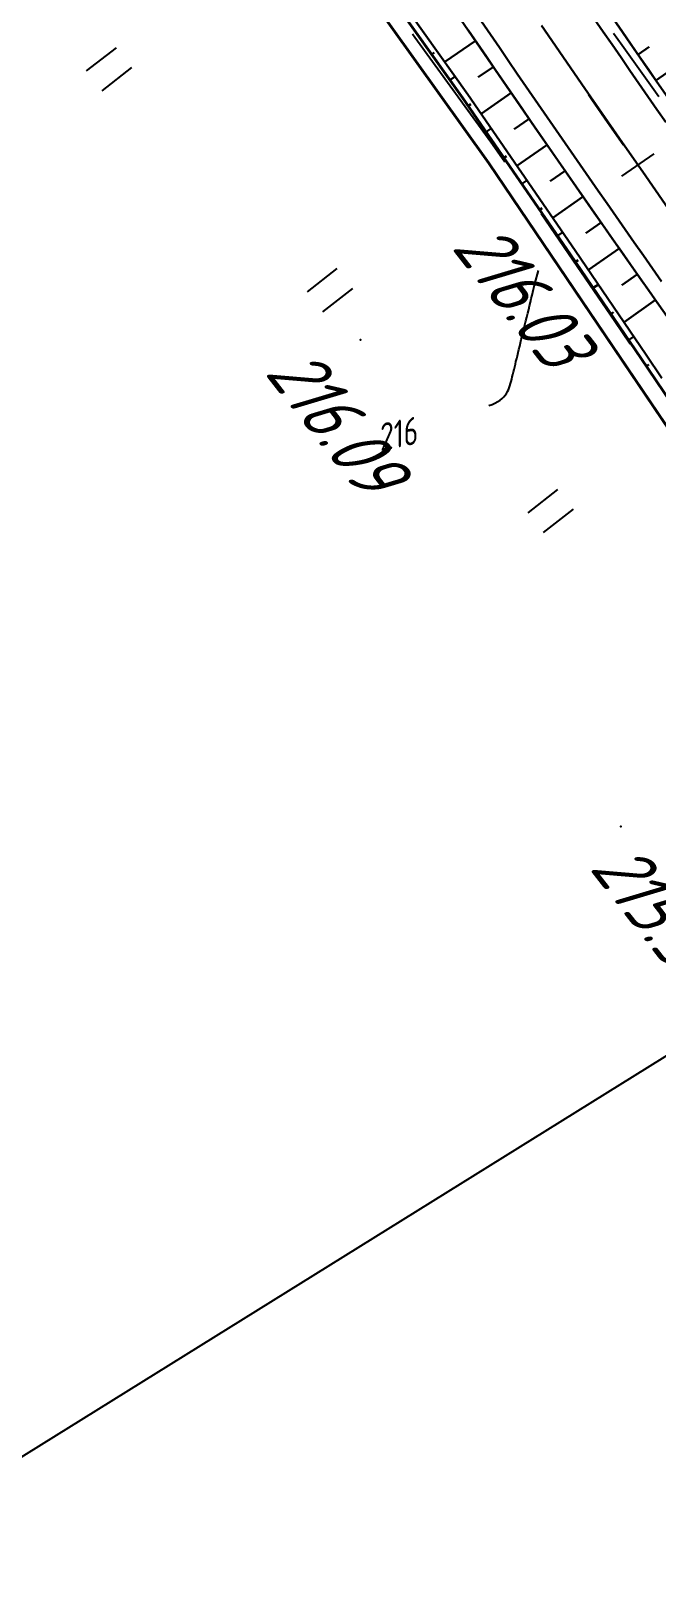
# Model space of a CAD drawing. Header units: millimetres. Extents: x -698 to 8131, y -704 to 4503.
# Drawn here: x 2516.4 to 2556.1, y 2972.9 to 3071.4 of the extents above; entities that cross this region are included whole.
import ezdxf

# ---------------------------------------------------------------- set-up
doc = ezdxf.new("R2010")
doc.units = ezdxf.units.MM
doc.linetypes.add('CONTI', pattern=[0])
doc.linetypes.add('STROT', pattern=[1.7, 0.5, -1.2])
for name, color, linetype, lineweight in [('10', 1, 'Continuous', 35), ('КОПИЯ_ОСЬ_13_ОТКОСЫ', 7, 'Continuous', 30), ('ОСЬ_ВЕРХ_ПОКРЫТИЯ_ГРАНИЦЫ_ПОЛОС', 7, 'Continuous', 30), ('ОСЬ_ВЕРХ_ПОКРЫТИЯ_ОСЬ', 1, 'Continuous', 30)]:
    doc.layers.add(name, color=color, linetype=linetype, lineweight=lineweight)
for name, color, linetype in [('_Ростелеком', 6, 'Continuous'), ('GOR_BDEFAULT', 212, 'CONTI'), ('PI_OTDEFAULT', 172, 'CONTI'), ('PI_TTDEFAULT', 5, 'CONTI'), ('SIT_LDEFAULT', 7, 'CONTI'), ('ZAPSKDEFAULT', 7, 'CONTI'), ('ОСЬ_ВЕРХ_ПОКРЫТИЯ_ПИКЕТЫ', 1, 'Continuous'), ('разметка', 7, 'Continuous')]:
    doc.layers.add(name, color=color, linetype=linetype)
doc.styles.add('eskd', font='isocpeui.ttf', dxfattribs={"width": 1.2})
doc.styles.add('SHRFT', font='isocpeui.ttf', dxfattribs={"width": 3.5})
doc.styles.add('STYLE1', font='isocpeui.ttf', dxfattribs={"width": 0.9})
doc.linetypes.add('кабель_связи_проект.', pattern='A,10,-1,["/",STYLE1,S=3,R=0,X=0,Y=-1.5],-4.1', length=15.1)

# ---------------------------------------------------------------- blocks, each defined once
blk = doc.blocks.new('BL_2011')
at = {"color": 0}
for p, q in [((0, 0), (0, 2.4)), ((1.6, 0), (1.6, 2.4))]:
    blk.add_line(p, q, dxfattribs=at)

msp = doc.modelspace()

# ---------------------------------------------------------------- linework, layer by layer
at = {"layer": '10'}
msp.add_lwpolyline([(2700.54329561092, 2872.253940916765), (2645.98329561133, 2933.873940916877), (2603.843295611199, 2982.233940916281), (2584.73329561133, 3006.653940916206), (2575.903295611255, 3017.943940916244), (2574.843295611199, 3019.513940916542), (2545.447431854545, 3062.982344015647), (2518.98329561133, 3099.943940916244), (2500.353295610976, 3115.003940916765), (2486.133295611236, 3135.933940916467), (2472.173295611274, 3192.89394091643), (2452.903295611255, 3232.373940916877), (2449.493295611106, 3239.373940916877), (2421.503295610883, 3277.623940916877), (2391.93329561105, 3307.413940916914), (2338.393295611013, 3338.183940916467), (2299.073295611181, 3355.293940916803), (2224.743295611106, 3370.803940916579), (2162.783295611143, 3383.773940916318), (2086.083295610957, 3399.103940916393)], dxfattribs=at)
at = {"layer": '_Ростелеком', "linetype": 'кабель_связи_проект.', "lineweight": 40, "ltscale": 0.25}
msp.add_lwpolyline([(2116.876156481003, 3393.623534690734), (2299.355841842238, 3355.850462217029), (2338.774586437901, 3338.6578573437), (2391.919747086989, 3307.421727395762), (2421.503295610388, 3277.623940917808), (2449.493295611222, 3239.373940916877), (2449.493295611222, 3239.373940916877), (2459.476743779747, 3220.225919312011), (2472.620299639811, 3193.318393302295), (2491.023295611018, 3138.52394091725), (2518.983295610107, 3099.943940918106), (2545.447431854545, 3062.982344015647), (2564.437854285401, 3034.900728721317), (2576.389516852088, 3018.519705257524), (2615.35607346452, 2969.791587985266), (2659.469522751684, 2919.352421840798), (2688.572642746198, 2886.445778901834), (2711.713444104234, 2861.188269135687)], dxfattribs=at)
at = {"layer": 'GOR_BDEFAULT', "color": 212, "elevation": 216, "flags": 128}
msp.add_lwpolyline([(2545.429031611062, 3047.619675916765), (2545.639031611025, 3047.69967791732), (2545.829031611027, 3047.779671916883), (2545.999031611069, 3047.869675916765), (2546.149031611034, 3047.969673916843), (2546.279031611039, 3048.069672917161), (2546.389031611025, 3048.169670917239), (2546.47903161105, 3048.279671916883), (2546.559031611067, 3048.389672916528), (2546.629031611074, 3048.50967491712), (2546.679031611062, 3048.629677917022), (2546.72903161105, 3048.749672916863), (2546.779031611039, 3048.879677917022), (2546.819031611076, 3049.019676916446), (2546.849031611046, 3049.149674916785), (2546.889031611025, 3049.299675916467), (2546.919031611053, 3049.439675917063), (2546.959031611032, 3049.589676916744), (2546.999031611069, 3049.749672916863), (2547.039031611048, 3049.909676917042), (2547.079031611027, 3050.069672917161), (2547.119031611064, 3050.239678916666), (2547.159031611043, 3050.419670917239), (2547.209031611032, 3050.59967191625), (2547.249031611069, 3050.779671916883), (2547.299031611057, 3050.979676916409), (2547.349031611046, 3051.169670917239), (2547.399031611034, 3051.379677917022), (2547.449031611022, 3051.589676916744), (2547.499031611069, 3051.809677916724), (2547.559031611067, 3052.029671916883), (2547.619031611064, 3052.25967491712), (2547.669031611053, 3052.499672916863), (2547.72903161105, 3052.739678916666), (2547.789031611048, 3052.989678916666), (2547.849031611046, 3053.229676916409), (2547.909031611043, 3053.469673916843), (2547.969031611041, 3053.709671916585), (2548.019031611029, 3053.94967791732), (2548.079031611027, 3054.179672916565), (2548.129031611074, 3054.399674916785), (2548.179031611062, 3054.609673916507), (2548.22903161105, 3054.809677916724), (2548.279031611039, 3054.999672916863), (2548.319031611076, 3055.169670917239), (2548.359031611055, 3055.329674917418), (2548.589031611036, 3056.179672916565)], dxfattribs=at)
at = {"layer": 'PI_TTDEFAULT', "color": 5}
for p in [(2537.289031611048, 3051.789673917141, 216.086), (2553.799031611057, 3020.939675917063, 215.541)]:
    msp.add_point(p, dxfattribs=at)
at = {"layer": 'SIT_LDEFAULT', "color": 7}
for p, q in [((2540.599031611046, 3071.179672916565), (2540.749031611069, 3070.969673916843)), ((2553.889031611025, 3070.439675917063), (2553.339031611036, 3071.209671916585)), ((2540.749031611069, 3070.969673916843), (2543.159031611043, 3067.659676917042)), ((2556.209031611032, 3067.19967791732), (2553.899031611034, 3070.439675917063)), ((2543.159031611043, 3067.659676917042), (2545.569031611076, 3064.329674917418)), ((2545.559031611067, 3064.329674917418), (2546.459031611032, 3063.069672917161)), ((2548.749031611069, 3059.789673917141), (2550.499031611069, 3057.269676916446)), ((2550.499031611069, 3057.269676916446), (2553.419031611053, 3052.979676916409)), ((2553.419031611053, 3052.979676916409), (2554.399031611034, 3051.539673917141)), ((2593.029031611039, 3029.00967491712), (2389.099031611046, 2902.179672916565))]:
    msp.add_line(p, q, dxfattribs=at)
at = {"layer": 'КОПИЯ_ОСЬ_13_ОТКОСЫ'}
for p, q in [((2544.598929967518, 3070.740407705452), (2542.64580069851, 3069.402155271876)), ((2541.816482836517, 3069.87946441039), (2541.979574489864, 3069.995227585692)), ((2542.974114583854, 3068.24854787733), (2543.300297890635, 3068.480074227001)), ((2545.729685184129, 3069.090743744891), (2544.768137572091, 3068.428767027478)), ((2546.863804434242, 3067.443390253145), (2544.947084868347, 3066.123826136026)), ((2544.124785414946, 3066.612764846679), (2544.289514038295, 3066.726186541054)), ((2545.259002355151, 3064.965478613186), (2545.588459602053, 3065.192322001006)), ((2547.997923684385, 3065.796036761399), (2547.039612747429, 3065.136288331035)), ((2546.393219295327, 3063.318192380626), (2546.557947918705, 3063.43161407407)), ((2549.137214532375, 3064.152260933216), (2547.221500622187, 3062.820565862726)), ((2550.278779935607, 3062.510058622952), (2549.31725440901, 3061.841660906706)), ((2547.527436235532, 3061.670906148065), (2547.856893482085, 3061.897749535884)), ((2551.420345338838, 3060.867856311757), (2549.489957143107, 3059.525960515398)), ((2548.661653175708, 3060.023619915504), (2548.826381798883, 3060.137041608948)), ((2549.795870115913, 3058.376333682943), (2550.125327362117, 3058.603177070763)), ((2552.561910742041, 3059.225654000561), (2551.593048072906, 3058.552155920449)), ((2553.703476145272, 3057.583451689366), (2551.752230928823, 3056.227057281095)), ((2550.927572172737, 3056.727325298037), (2551.092877146197, 3056.839905339438)), ((2554.856127161669, 3055.949016844068), (2553.872140486803, 3055.254080617014)), ((2552.053372585468, 3055.074275561753), (2552.383982532503, 3055.299435644556)), ((2553.179172998227, 3053.42122582547), (2553.344477971774, 3053.533805866871)), ((2556.00988955789, 3054.315360719483), (2554.014117205885, 3052.905855342891)), ((2554.304973410986, 3051.768176089186), (2554.635583358197, 3051.993336171988)), ((2555.42934900597, 3050.114158978831), (2555.594810448578, 3050.226151676062))]:
    msp.add_line(p, q, dxfattribs=at)
at = {"layer": 'КОПИЯ_ОСЬ_13_ОТКОСЫ', "lineweight": 40, "ltscale": 7}
msp.add_lwpolyline([(2529.002758726585, 3087.762481651414), (2536.841370448374, 3076.888595825206), (2543.787597537643, 3067.10248152088), (2550.591179668196, 3057.221261465136), (2555.093060703764, 3050.611001623008), (2561.819350065363, 3040.673375578742), (2562.94087324017, 3039.014723303873)], dxfattribs=at)
at = {"layer": 'КОПИЯ_ОСЬ_13_ОТКОСЫ'}
for points in [[(2540.08355126465, 3077.344292721856), (2542.404418462267, 3073.943214996863), (2545.638549321642, 3069.223122223425), (2548.344359868517, 3065.292824371863), (2553.807494634142, 3057.4338155828), (2557.940307134142, 3051.582008942175), (2562.112670415392, 3045.758644684363), (2563.172700639223, 3044.305546797026)], [(2538.574996385831, 3075.137262374308), (2544.115434538418, 3067.33167808238), (2550.921215411499, 3057.447264669608), (2555.423993816445, 3050.835687191371), (2556.418075042156, 3049.364886647235)], [(2553.310199446181, 3072.184972728748), (2555.467914289931, 3069.05570026781), (2560.906390852431, 3061.24466511156), (2565.862689680556, 3054.249669994373), (2570.878802961806, 3047.297521556873), (2574.222064680556, 3043.57620808031), (2577.583881086806, 3039.871740306873), (2582.577289289931, 3033.214147533435), (2587.626117414931, 3026.598546947498), (2592.729877180556, 3020.025182689685), (2597.888324446181, 3013.494787181873), (2599.582172102431, 3011.373327220935), (2600.714496321181, 3009.961217845935), (2603.452045149306, 3005.771764720935), (2606.209125227431, 3001.591222728748), (2612.243549055556, 2994.259557689685), (2619.550677961806, 2985.509923900623), (2622.000629133681, 2982.603795970935), (2625.071674055556, 2978.977453197498), (2628.151996321181, 2975.357580150623), (2631.859027571181, 2971.021398509998)], [(2554.898822493056, 3069.881017650623), (2555.599994368056, 3070.36429401781)], [(2556.037982649306, 3068.237096752185), (2558.130267805556, 3069.693761791248)]]:
    msp.add_lwpolyline(points, dxfattribs=at)
at = {"layer": 'ОСЬ_ВЕРХ_ПОКРЫТИЯ_ГРАНИЦЫ_ПОЛОС', "linetype": 'Continuous'}
for points in [[(2556.661075186354, 3065.577813335839), (2556.092409856783, 3066.397039165865), (2555.5242639486, 3067.216746840771), (2554.956610551299, 3068.036917137127), (2554.389422707833, 3068.857530880864), (2553.822673416833, 3069.678568939823), (2553.256335634322, 3070.500012230273), (2552.690382275779, 3071.321841704804), (2552.124786218212, 3072.144038360711)], [(2553.348457193866, 3072.129544573981), (2553.905289606852, 3071.320691453438), (2554.462468043921, 3070.512233442772), (2555.020018325207, 3069.704188673902), (2555.577966230592, 3068.896575321588), (2556.136337498339, 3068.089411597844)]]:
    msp.add_lwpolyline(points, dxfattribs=at)
at = {"layer": 'ОСЬ_ВЕРХ_ПОКРЫТИЯ_ГРАНИЦЫ_ПОЛОС', "linetype": 'Continuous', "lineweight": 30}
for points in [[(2556.15520703131, 3054.097867150005), (2555.576201418697, 3054.918022605736), (2554.998033141475, 3055.738727950636), (2554.420734005535, 3056.559896942373), (2553.844284053563, 3057.381499488052), (2553.268656222635, 3058.203515490662), (2552.693823377971, 3059.025924972404), (2552.119758343984, 3059.848708037432), (2551.546433905363, 3060.671844868134), (2550.973822812744, 3061.495315721404), (2550.401897782422, 3062.319100919325), (2549.830631497744, 3063.14318085942), (2549.259996612838, 3063.967536004405), (2548.689965754156, 3064.792146879393), (2548.120511523293, 3065.616994062584), (2547.551606494924, 3066.442058202956), (2546.983223225185, 3067.267319993261), (2546.415334247451, 3068.092760187719), (2545.847912079616, 3068.918359579664), (2545.280929221937, 3069.744099016446), (2544.714358160438, 3070.569959387328), (2544.148171369094, 3071.395921625342)], [(2556.393135615353, 3055.494753495004), (2555.815542096059, 3056.314643837657), (2555.238803422186, 3057.13501643404), (2554.662894046187, 3057.955849277001), (2554.087786950628, 3058.77712236825), (2553.513455073369, 3059.598815785866), (2552.939871309345, 3060.420909683365), (2552.367008513122, 3061.243384292494), (2551.79483950047, 3062.06621991485), (2551.223337050518, 3062.889396920014), (2550.652473908083, 3063.712895746488), (2550.08222278518, 3064.536696897033), (2549.512556363383, 3065.360780934948), (2548.943447295625, 3066.185128478478), (2548.374868208359, 3067.009720207337), (2547.806791703295, 3067.834536849666), (2547.239190359533, 3068.659559187624), (2546.672036735361, 3069.484768047143), (2546.105303370472, 3070.310144299786), (2545.53896278759, 3071.135668860893), (2544.972987494451, 3071.961322685849)]]:
    msp.add_lwpolyline(points, dxfattribs=at)
at = {"layer": 'ОСЬ_ВЕРХ_ПОКРЫТИЯ_ОСЬ'}
msp.add_lwpolyline([(2548.783160766956, 3071.710023102496), (2551.526414068843, 3067.724090185161), (2553.728923707085, 3064.540800257731), (2555.38645331127, 3062.157249903451), (2557.049558908961, 3059.777587002288)], dxfattribs=at)
at = {"layer": 'ОСЬ_ВЕРХ_ПОКРЫТИЯ_ПИКЕТЫ'}
msp.add_line((2553.865124237947, 3062.154338520165), (2555.917001872169, 3063.582553549815), dxfattribs=at)
at = {"layer": 'разметка', "linetype": 'STROT', "lineweight": 30, "ltscale": 7}
msp.add_lwpolyline([(2531.623851373084, 3096.825841618847), (2551.971203114246, 3067.020469254028, 0.005429849887838796), (2568.107814681998, 3044.307978421595, 0.01189004537385402), (2568.107814681416, 3044.307978422526, 0.0006123680250216313), (2568.107814681009, 3044.307978422526, 0.01946663806365156), (2623.533997261975, 2974.61243140712, 0.00029212228464458), (2623.533997262208, 2974.61243140712), (2623.533997261859, 2974.612431408051), (2676.454425180351, 2913.518075506348, 0.01663758282477941), (2703.366740238145, 2883.936066599708, 0.02173619361086284), (2737.41976619575, 2853.380678828951), (2790.963573289589, 2808.072009748924, 0.01625038634135074), (2892.849694611699, 2727.387983164895), (2904.688146870632, 2718.623538916144, 0.0374981641388079), (2979.532959083144, 2668.803181048628, 0.01049213208376626), (2990.778058895919, 2663.143234309885, 0.03749886609030127), (3075.380704789879, 2632.709602468792), (3091.263976318112, 2627.877641844708), (3091.263976318054, 2627.877641844708, 0.001668622624001404), (3126.493579382417, 2617.209460221376), (3126.493579382446, 2617.209460222307)], format="xyb", dxfattribs=at)

# ---------------------------------------------------------------- block references
at = {"layer": 'ZAPSKDEFAULT', "color": 7, "rotation": 307.9999999999999}
for p in [(2519.929031611062, 3068.829674917418), (2533.929031611062, 3054.829674917418), (2547.929031611062, 3040.829674917418)]:
    msp.add_blockref('BL_2011', p, dxfattribs=at)

# ---------------------------------------------------------------- texts
at = {"layer": 'GOR_BDEFAULT', "color": 212, "style": 'SHRFT', "width": 0.75}
msp.add_text('216', height=1.722262, rotation=11.429778, dxfattribs=at).set_placement((2538.54359161102, 3044.718132916983, 216))
at = {"layer": 'PI_OTDEFAULT', "color": 172, "style": 'eskd', "oblique": 10, "width": 0.8}
for s, p in [('216.06', (2552.671785611068, 3078.436458916548)), ('216.03', (2543.023199611043, 3057.630795916687)), ('216.09', (2531.169819611057, 3049.684256917011)), ('215.54', (2551.76563761103, 3018.284824917238))]:
    msp.add_text(s, height=3.5, rotation=307.9999999999999, dxfattribs=at).set_placement(p)

doc.saveas('drawing.dxf')
